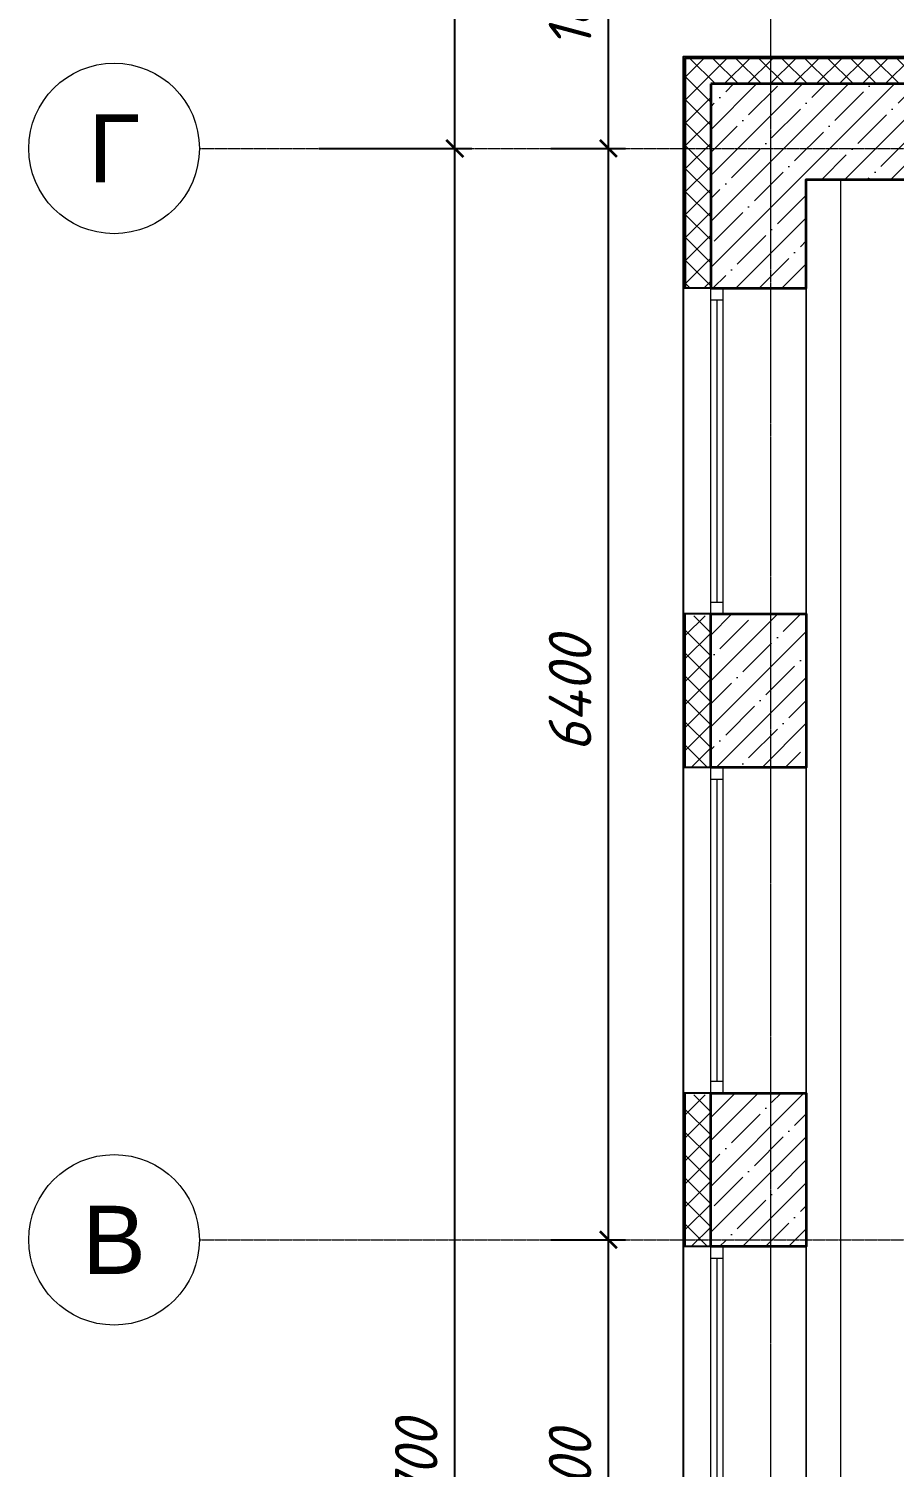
# Model space of a CAD drawing. Header units: millimetres. Extents: x 0 to 168960, y -92093 to 443706.
# Drawn here: x 844 to 5916, y 112170 to 120605 of the extents above; entities that cross this region are included whole.
import ezdxf
from ezdxf.enums import TextEntityAlignment as Align

# ---------------------------------------------------------------- set-up
doc = ezdxf.new("R2010")
doc.units = ezdxf.units.MM
doc.linetypes.add('осевая', pattern=[50.8, 31.75, -6.35, 6.35, -6.35])
doc.layers.add('_0', color=7, linetype='Continuous', lineweight=15)
doc.layers.add('АР_Окна БЛОК', color=250, linetype='Continuous', lineweight=13)
doc.layers.add('АР_Сущ.Несущая стена', color=7, linetype='Continuous')
doc.styles.get("Standard").update_dxf_attribs({"font": 'arial.ttf'})
doc.styles.add('Текст_М100', font='GOST_Common Italic.ttf', dxfattribs={"height": 250})
doc.dimstyles.new('Размеры_М100', dxfattribs={"dimtxt": 250, "dimasz": 100, "dimexe": 100, "dimexo": 100, "dimgap": 100, "dimtad": 1, "dimrnd": 5, "dimtxsty": 'Текст_М100', "dimblk": 'ARCHTICK', "dimcen": 250, "dimdle": 100, "dimadec": 0, "dimazin": 2, "dimtfac": 1, "dimtmove": 1, "dimatfit": 3, "dimfxl": 1, "dimarcsym": 0})
pattern_1 = [(45, (-223293.5, 82888.7), (-134.70384, 134.70384), []), (45, (-223158.8, 82888.7), (-134.70384, 134.70384), [238.125, -47.625, 0, -47.625])]

# ---------------------------------------------------------------- blocks, each defined once
blk = doc.blocks.new('_ArchTick')
at = {"color": 8, "linetype": 'ByBlock', "const_width": 0.15}
blk.add_lwpolyline([(-0.5, -0.5), (0.5, 0.5)], dxfattribs=at)
blk = doc.blocks.new('*D11')
at = {"layer": '_0', "color": 8, "lineweight": -2, "ltscale": 100, "transparency": 16777216}
for p, q in [((3341.4, 104103.4), (3341.4, 120003.4)), ((2543.7, 119903.4), (3441.4, 119903.4)), ((2543.7, 104203.4), (3441.4, 104203.4))]:
    blk.add_line(p, q, dxfattribs=at)
at = {"layer": 'Defpoints', "color": 0, "ltscale": 100, "transparency": 16777216}
for p in [(2443.7, 119903.4), (3341.4, 119903.4), (2443.7, 104203.4)]:
    blk.add_point(p, dxfattribs=at)
at = {"layer": '_0', "color": 8, "lineweight": -2, "ltscale": 100, "transparency": 16777216, "xscale": 100, "yscale": 100, "zscale": 100}
for p, rotation in [((3341.4, 119903.4), 90), ((3341.4, 104203.4), 270)]:
    blk.add_blockref('_ArchTick', p, dxfattribs=dict(at, rotation=rotation))
at = {"layer": '_0', "color": 8, "ltscale": 100, "transparency": 16777216, "insert": (3114.8, 112053.4), "char_height": 250, "attachment_point": 5, "rotation": 90, "style": 'Текст_М100'}
blk.add_mtext('15700', dxfattribs=at)
blk = doc.blocks.new('*D13')
at = {"layer": '_0', "color": 8, "lineweight": -2, "ltscale": 100, "transparency": 16777216}
for p, q in [((4241.4, 110503.4), (4241.4, 113603.4)), ((3903.3, 113503.4), (4341.4, 113503.4)), ((4012, 110603.4), (4341.4, 110603.4))]:
    blk.add_line(p, q, dxfattribs=at)
at = {"layer": 'Defpoints', "color": 0, "ltscale": 100, "transparency": 16777216}
for p in [(3803.3, 113503.4), (4241.4, 113503.4), (3912, 110603.4)]:
    blk.add_point(p, dxfattribs=at)
at = {"layer": '_0', "color": 8, "lineweight": -2, "ltscale": 100, "transparency": 16777216, "xscale": 100, "yscale": 100, "zscale": 100}
for p, rotation in [((4241.4, 113503.4), 90), ((4241.4, 110603.4), 270)]:
    blk.add_blockref('_ArchTick', p, dxfattribs=dict(at, rotation=rotation))
at = {"layer": '_0', "color": 8, "ltscale": 100, "transparency": 16777216, "insert": (4016.4, 112053.4), "char_height": 250, "attachment_point": 5, "rotation": 90, "style": 'Текст_М100'}
blk.add_mtext('2900', dxfattribs=at)
blk = doc.blocks.new('*D14')
at = {"layer": '_0', "color": 8, "lineweight": -2, "ltscale": 100, "transparency": 16777216}
for p, q in [((4241.4, 113403.4), (4241.4, 120003.4)), ((3903.3, 119903.4), (4341.4, 119903.4)), ((3903.3, 113503.4), (4341.4, 113503.4))]:
    blk.add_line(p, q, dxfattribs=at)
at = {"layer": 'Defpoints', "color": 0, "ltscale": 100, "transparency": 16777216}
for p in [(3803.3, 119903.4), (4241.4, 119903.4), (3803.3, 113503.4)]:
    blk.add_point(p, dxfattribs=at)
at = {"layer": '_0', "color": 8, "lineweight": -2, "ltscale": 100, "transparency": 16777216, "xscale": 100, "yscale": 100, "zscale": 100}
for p, rotation in [((4241.4, 119903.4), 90), ((4241.4, 113503.4), 270)]:
    blk.add_blockref('_ArchTick', p, dxfattribs=dict(at, rotation=rotation))
at = {"layer": '_0', "color": 8, "ltscale": 100, "transparency": 16777216, "insert": (4016.4, 116703.4), "char_height": 250, "attachment_point": 5, "rotation": 90, "style": 'Текст_М100'}
blk.add_mtext('6400', dxfattribs=at)
blk = doc.blocks.new('*D15')
at = {"layer": '_0', "color": 8, "lineweight": -2, "ltscale": 100, "transparency": 16777216}
for p, q in [((4241.4, 119803.4), (4241.4, 121803.4)), ((3903.3, 121703.4), (4341.4, 121703.4)), ((3903.3, 119903.4), (4341.4, 119903.4))]:
    blk.add_line(p, q, dxfattribs=at)
at = {"layer": 'Defpoints', "color": 0, "ltscale": 100, "transparency": 16777216}
for p in [(3803.3, 121703.4), (4241.4, 121703.4), (3803.3, 119903.4)]:
    blk.add_point(p, dxfattribs=at)
at = {"layer": '_0', "color": 8, "lineweight": -2, "ltscale": 100, "transparency": 16777216, "xscale": 100, "yscale": 100, "zscale": 100}
for p, rotation in [((4241.4, 121703.4), 90), ((4241.4, 119903.4), 270)]:
    blk.add_blockref('_ArchTick', p, dxfattribs=dict(at, rotation=rotation))
at = {"layer": '_0', "color": 8, "ltscale": 100, "transparency": 16777216, "insert": (4016.4, 120803.4), "char_height": 250, "attachment_point": 5, "rotation": 90, "style": 'Текст_М100'}
blk.add_mtext('1800', dxfattribs=at)
blk = doc.blocks.new('*D19')
at = {"layer": '_0', "color": 8, "lineweight": -2, "ltscale": 100, "transparency": 16777216}
for p, q in [((3341.4, 119803.4), (3341.4, 136753.4)), ((2543.7, 136653.4), (3441.4, 136653.4)), ((2543.7, 119903.4), (3441.4, 119903.4))]:
    blk.add_line(p, q, dxfattribs=at)
at = {"layer": 'Defpoints', "color": 0, "ltscale": 100, "transparency": 16777216}
for p in [(2443.7, 136653.4), (3341.4, 136653.4), (2443.7, 119903.4)]:
    blk.add_point(p, dxfattribs=at)
at = {"layer": '_0', "color": 8, "lineweight": -2, "ltscale": 100, "transparency": 16777216, "xscale": 100, "yscale": 100, "zscale": 100}
for p, rotation in [((3341.4, 136653.4), 90), ((3341.4, 119903.4), 270)]:
    blk.add_blockref('_ArchTick', p, dxfattribs=dict(at, rotation=rotation))
at = {"layer": '_0', "color": 8, "ltscale": 100, "transparency": 16777216, "insert": (3114.8, 128278.4), "char_height": 250, "attachment_point": 5, "rotation": 90, "style": 'Текст_М100'}
blk.add_mtext('16750', dxfattribs=at)
blk = doc.blocks.new('ОКНО 1910')
at = {"layer": 'АР_Окна БЛОК', "color": 8, "ltscale": 0.1}
for points in [[(178763.3, -124524.8), (180673.3, -124524.8), (180673.3, -125084.8), (178763.3, -125084.8)], [(178763.3, -125014.8), (180673.3, -125014.8), (180673.3, -125084.8), (178763.3, -125084.8)], [(178763.3, -125014.8), (178833.3, -125014.8), (178833.3, -125084.8), (178763.3, -125084.8)], [(180603.3, -125014.8), (180673.3, -125014.8), (180673.3, -125084.8), (180603.3, -125084.8)]]:
    blk.add_lwpolyline(points, close=True, dxfattribs=at)
blk.add_lwpolyline([(178833.3, -125049.8), (180603.3, -125049.8)], dxfattribs=at)
blk = doc.blocks.new('1 этаж')
at = {"layer": 'АР_Сущ.Несущая стена', "lineweight": 5, "ltscale": 0.1}
h = blk.add_hatch(dxfattribs=at)
h.set_pattern_fill('ANSI37', color=8, scale=30, angle=270)
h.set_pattern_definition([(315, (-223293.5, 82943.17), (67.35192, 67.35192), []), (45, (-223293.5, 82943.17), (-67.35192, 67.35192), [])])
h.paths.add_polyline_path([(-110140.2, -25767.7), (-103030.2, -25767.7), (-103030.2, -25617.7), (-110290.2, -25617.7), (-110290.2, -26966.1), (-110140.2, -26966.1)])
at = {"layer": 'АР_Сущ.Несущая стена', "lineweight": 5, "ltscale": 10000}
h = blk.add_hatch(dxfattribs=at)
h.set_pattern_fill('ANSI35', color=8, scale=30)
h.set_pattern_definition(pattern_1)
h.paths.add_polyline_path([(-109785.2, -25767.7), (-110140.2, -25767.7), (-110140.2, -26141.1), (-109785.2, -26141.1)])
h.paths.add_polyline_path([(-109785.2, -26141.1), (-110140.2, -26141.1), (-110140.2, -26966.1), (-110070.2, -26966.1), (-109785.2, -26966.1)])
h.paths.add_polyline_path([(-103030.2, -26141.1), (-109785.2, -26141.1), (-109785.2, -26966.1), (-109580.2, -26966.1), (-109580.2, -26327.7), (-103580.2, -26327.7), (-103580.2, -32745.4), (-103190.2, -32745.4), (-103190.2, -26327.7), (-103030.2, -26327.7)])
h.paths.add_polyline_path([(-103030.2, -25767.7), (-109785.2, -25767.7), (-109785.2, -26141.1), (-103030.2, -26141.1)])
at = {"layer": 'АР_Сущ.Несущая стена', "lineweight": 5, "ltscale": 0.1}
h = blk.add_hatch(dxfattribs=at)
h.set_pattern_fill('ANSI37', color=8, scale=30, angle=270)
h.set_pattern_definition([(315, (14944.64, 148987.25), (67.35192, 67.35192), []), (45, (14944.64, 148987.25), (-67.35192, 67.35192), [])])
h.paths.add_polyline_path([(-110140.2, -29776.1), (-110140.2, -28886.1), (-110290.2, -28886.1), (-110290.2, -29776.1)])
at = {"layer": 'АР_Сущ.Несущая стена', "lineweight": 5, "ltscale": 10000}
h = blk.add_hatch(dxfattribs=at)
h.set_pattern_fill('ANSI35', color=8, scale=30)
h.set_pattern_definition(pattern_1)
h.paths.add_polyline_path([(-109785.2, -28876.1), (-110140.2, -28876.1), (-110140.2, -29776.1), (-110070.2, -29776.1), (-109785.2, -29776.1)])
h.paths.add_polyline_path([(-109580.2, -28876.1), (-109785.2, -28876.1), (-109785.2, -29776.1), (-109580.2, -29776.1)])
at = {"layer": 'АР_Сущ.Несущая стена', "lineweight": 5, "ltscale": 0.1}
h = blk.add_hatch(dxfattribs=at)
h.set_pattern_fill('ANSI37', color=8, scale=30, angle=270)
h.set_pattern_definition([(315, (14944.64, 146177.25), (67.35192, 67.35192), []), (45, (14944.64, 146177.25), (-67.35192, 67.35192), [])])
h.paths.add_polyline_path([(-110140.2, -32586.1), (-110140.2, -31696.1), (-110290.2, -31696.1), (-110290.2, -32586.1)])
at = {"layer": 'АР_Сущ.Несущая стена', "lineweight": 5, "ltscale": 10000}
h = blk.add_hatch(dxfattribs=at)
h.set_pattern_fill('ANSI35', color=8, scale=30)
h.set_pattern_definition(pattern_1)
h.paths.add_polyline_path([(-109785.2, -31686.1), (-110140.2, -31686.1), (-110140.2, -32541.1), (-109785.2, -32541.1)])
h.paths.add_polyline_path([(-109785.2, -32541.1), (-110140.2, -32541.1), (-110140.2, -32586.1), (-110070.2, -32586.1), (-109785.2, -32586.1)])
h.paths.add_polyline_path([(-109580.2, -31686.1), (-109785.2, -31686.1), (-109785.2, -32541.1), (-109580.2, -32541.1)])
h.paths.add_polyline_path([(-109580.2, -32541.1), (-109785.2, -32541.1), (-109785.2, -32586.1), (-109580.2, -32586.1)])
at = {"layer": 'АР_Сущ.Несущая стена', "color": 8, "ltscale": 0.1}
for points in [[(-78083.2, -42356.1), (-110300.2, -42356.1), (-110300.2, -25607.7), (-90139.2, -25607.7)], [(-103030.2, -25617.7), (-110290.2, -25617.7), (-110290.2, -26966.1)], [(-110140.2, -26966.1), (-110300.2, -26966.1)], [(-110140.2, -28876.1), (-110300.2, -28876.1)], [(-110290.2, -29776.1), (-110290.2, -28876.1)], [(-110140.2, -29776.1), (-110300.2, -29776.1)], [(-110140.2, -31686.1), (-110300.2, -31686.1)], [(-110290.2, -32586.1), (-110290.2, -31686.1)], [(-110140.2, -32586.1), (-110300.2, -32586.1)]]:
    blk.add_lwpolyline(points, dxfattribs=at)
at = {"layer": 'АР_Сущ.Несущая стена', "color": 8, "lineweight": 35}
for points in [[(-110140.2, -25767.7), (-110140.2, -26966.1), (-109580.2, -26966.1), (-109580.2, -26327.7), (-103580.2, -26327.7), (-103580.2, -32745.4), (-103190.2, -32745.4), (-103190.2, -26327.7), (-103030.2, -26327.7), (-103030.2, -25767.7)], [(-110140.2, -29776.1), (-110140.2, -28876.1), (-109580.2, -28876.1), (-109580.2, -29776.1)], [(-110140.2, -32586.1), (-110140.2, -31686.1), (-109580.2, -31686.1), (-109580.2, -32586.1)]]:
    blk.add_lwpolyline(points, close=True, dxfattribs=at)
at = {"layer": 'АР_Сущ.Несущая стена', "color": 8, "rotation": 270}
for p in [(14944.6, 151797.3), (14944.6, 148987.3), (14944.6, 146177.3)]:
    blk.add_blockref('ОКНО 1910', p, dxfattribs=at)

msp = doc.modelspace()

# ---------------------------------------------------------------- linework, layer by layer
at = {"layer": '_0', "linetype": 'осевая', "ltscale": 0.3}
for p, q in [((5193.71, 94017.929), (5193.71, 126353.426)), ((1843.71, 119903.426), (74501.818, 119903.426)), ((1843.71, 113503.426), (74501.818, 113503.426))]:
    msp.add_line(p, q, dxfattribs=at)
at = {"layer": '_0', "ltscale": 0.1}
msp.add_line((5580.569, 119719.476, -0.565), (5580.569, 119721.283, -0.565), dxfattribs=at)
at = {"layer": '_0'}
msp.add_lwpolyline([(5401.281, 111418.241), (5401.281, 119721.793), (11401.281, 119721.793), (11401.281, 111420.047), (8889.503, 111420.047)], close=True, dxfattribs=at)
msp.add_lwpolyline([(5601.281, 119721.793), (5601.281, 111418.241)], dxfattribs=at)
at = {"layer": '_0', "ltscale": 100}
for centre in [(1343.71, 119903.426), (1343.71, 113503.426)]:
    msp.add_circle(centre, 500, dxfattribs=at)

# ---------------------------------------------------------------- block references
at = {"layer": '_0'}
msp.add_blockref('1 этаж', (114981.437, 146049.525), dxfattribs=at)

# ---------------------------------------------------------------- texts
at = {"layer": '_0', "ltscale": 100}
for s, p in [('Г', (1343.71, 119903.426)), ('В', (1343.71, 113503.426))]:
    msp.add_text(s, height=400, dxfattribs=at).set_placement(p, align=Align.MIDDLE_CENTER)

# ---------------------------------------------------------------- dimensions: what is measured, and where the dimension line sits
for base, p1, p2, picture, middle in [((3341.377, 136653.426), (2443.71, 119903.426), (2443.71, 136653.426), '*D19', (3114.767, 128278.426)), ((4241.381, 121703.426), (3803.335, 119903.426), (3803.335, 121703.426), '*D15', (4016.381, 120803.426)), ((3341.377, 119903.426), (2443.71, 104203.426), (2443.71, 119903.426), '*D11', (3114.767, 112053.426)), ((4241.381, 119903.426), (3803.335, 113503.426), (3803.335, 119903.426), '*D14', (4016.381, 116703.426)), ((4241.381, 113503.426), (3912.031, 110603.426), (3803.335, 113503.426), '*D13', (4016.381, 112053.426))]:
    dim = msp.add_linear_dim(base=base, p1=p1, p2=p2, angle=90, dimstyle='Размеры_М100', override={"dimclrd": 8, "dimclre": 8, "dimclrt": 8}, dxfattribs=at)
    dim.commit()
    dim.dimension.update_dxf_attribs({"geometry": picture, "text_midpoint": middle})

doc.saveas('drawing.dxf')
